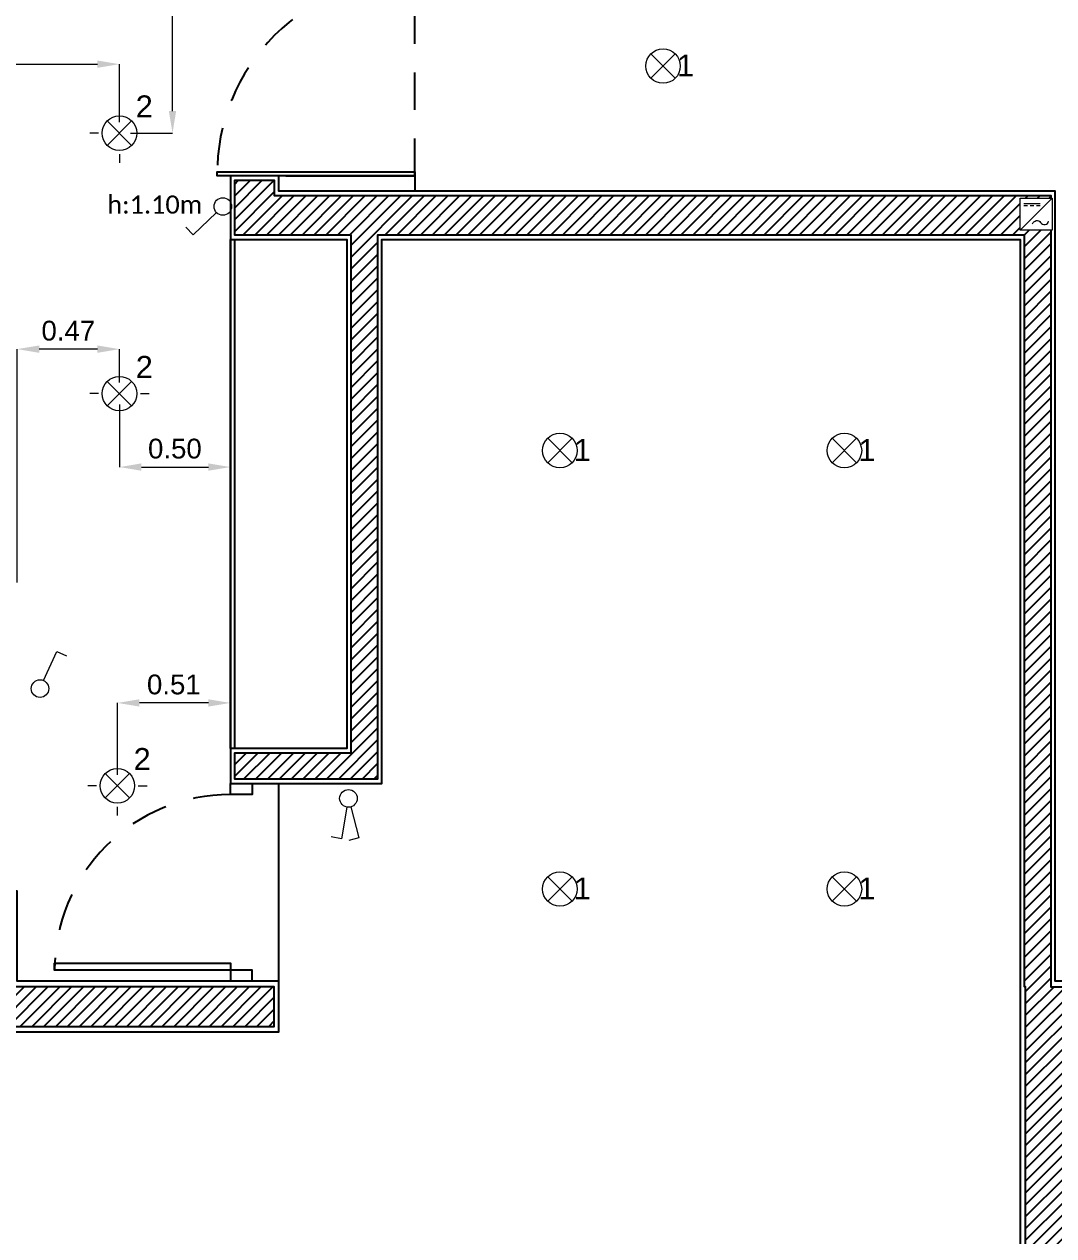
# Model space of a CAD drawing. Header units: millimetres. Extents: x 430 to 1353, y -204 to 152.
# Drawn here: x 434.66 to 439.35, y -58.52 to -53 of the extents above; entities that cross this region are included whole.
import ezdxf

# ---------------------------------------------------------------- set-up
doc = ezdxf.new("R2010")
doc.units = ezdxf.units.MM
doc.linetypes.add('DASHED', pattern=[0.3, 0.17, -0.13])
doc.layers.get('0').update_dxf_attribs({"color": 250})
doc.layers.get('Defpoints').update_dxf_attribs({"color": 252})
for name, color, linetype in [('AR - Carpinteria', 252, 'Continuous'), ('AR - Ht', 252, 'Continuous'), ('AR - Proyeccion', 252, 'DASHED'), ('AR - Vista 05', 252, 'Continuous'), ('AR - Vista 1', 252, 'Continuous'), ('AR - Vista 4', 252, 'Continuous')]:
    doc.layers.add(name, color=color, linetype=linetype)
for name, color, linetype, lineweight in [('ND-Apliques', 1, 'Continuous', 15), ('ND-Cotas', 252, 'Continuous', 9), ('ND-Llaves', 92, 'Continuous', 9)]:
    doc.layers.add(name, color=color, linetype=linetype, lineweight=lineweight)
doc.styles.add('Cota General 1 50', font='arial.ttf')
doc.styles.add('IMPLANTACION', font='arial.ttf', dxfattribs={"height": 0.3})
doc.styles.get("Standard").update_dxf_attribs({"font": 'arial.ttf'})
doc.dimstyles.new('Copia de Cota General 1 50 ND', dxfattribs={"dimtxt": 0.09, "dimasz": 0.1, "dimexe": 0, "dimexo": 0.05, "dimgap": 0.0375, "dimtad": 1, "dimzin": 0, "dimdsep": 46, "dimtxsty": 'Cota General 1 50', "dimcen": 0.225, "dimdle": 0.1, "dimclrd": 256, "dimclre": 256, "dimclrt": 1, "dimadec": 0, "dimazin": 0, "dimtfac": 1, "dimtix": 1, "dimtmove": 2, "dimatfit": 3, "dimfxl": 1, "dimtolj": 1, "dimtzin": 0, "dimlwd": -1, "dimlwe": -1, "dimarcsym": 0})

# ---------------------------------------------------------------- blocks, each defined once
blk = doc.blocks.new('A$C128db5b9')
for p, q in [((0.0296, 0.1726), (0.1726, 0.0296)), ((0.0296, 0.0296), (0.1726, 0.1726))]:
    blk.add_line(p, q)
blk.add_circle((0.1011, 0.1011), 0.1011)
blk = doc.blocks.new('Aplique_int_Caja 7x7')
for p, q in [((470.3502, 170.9389), (470.3502, 170.9787)), ((470.2549, 170.8437), (470.2152, 170.8437)), ((470.4454, 170.8436), (470.4852, 170.8436)), ((470.3501, 170.7484), (470.3501, 170.7086))]:
    blk.add_line(p, q)
at = {"xscale": 0.7777233477786837, "yscale": 0.7777233477786837, "zscale": 0.7777233477786837}
blk.add_blockref('A$C128db5b9', (470.2716, 170.765), dxfattribs=at)
blk = doc.blocks.new('Aplique_para _caja_emutida')
blk.add_blockref('Aplique_int_Caja 7x7', (28.7761, -2.2791))
at = {"insert": (499.2005, 168.7361), "char_height": 0.1, "attachment_point": 1, "style": 'IMPLANTACION'}
blk.add_mtext_dynamic_manual_height_columns('2', width=0.275475, gutter_width=1.5, heights=[0], dxfattribs=at)
blk = doc.blocks.new('Aplique_ext_caja 7x7')
for p, q in [((-0.0556, 0.0556), (0.0556, -0.0556)), ((-0.0556, -0.0556), (0.0556, 0.0556))]:
    blk.add_line(p, q)
blk.add_circle((0, 0), 0.0786)
blk = doc.blocks.new('*U421')
blk.add_blockref('Aplique_ext_caja 7x7', (0, 0))
at = {"insert": (0.0634, 0.0523), "char_height": 0.1, "attachment_point": 1, "style": 'IMPLANTACION'}
blk.add_mtext_dynamic_manual_height_columns('1', width=0.080108, gutter_width=0.5582, heights=[0], dxfattribs=at)
blk = doc.blocks.new('*U383')
blk.add_blockref('Aplique_ext_caja 7x7', (0, 0))
at = {"insert": (0.0634, 0.0523), "char_height": 0.1, "attachment_point": 1, "style": 'IMPLANTACION'}
blk.add_mtext_dynamic_manual_height_columns('1', width=0.080108, gutter_width=0.5582, heights=[0], dxfattribs=at)
blk = doc.blocks.new('*U384')
blk.add_blockref('Aplique_ext_caja 7x7', (0, 0))
at = {"insert": (0.0634, 0.0523), "char_height": 0.1, "attachment_point": 1, "style": 'IMPLANTACION'}
blk.add_mtext_dynamic_manual_height_columns('1', width=0.080108, gutter_width=0.5582, heights=[0], dxfattribs=at)
blk = doc.blocks.new('*U385')
blk.add_blockref('Aplique_ext_caja 7x7', (0, 0))
at = {"insert": (0.0634, 0.0523), "char_height": 0.1, "attachment_point": 1, "style": 'IMPLANTACION'}
blk.add_mtext_dynamic_manual_height_columns('1', width=0.080108, gutter_width=0.5582, heights=[0], dxfattribs=at)
blk = doc.blocks.new('*U390')
blk.add_blockref('Aplique_ext_caja 7x7', (0, 0))
at = {"insert": (0.0634, 0.0523), "char_height": 0.1, "attachment_point": 1, "style": 'IMPLANTACION'}
blk.add_mtext_dynamic_manual_height_columns('1', width=0.080108, gutter_width=0.5582, heights=[0], dxfattribs=at)
blk = doc.blocks.new('Llave_1_punto')
blk.add_lwpolyline([(0.0166, 0.1064), (0.0773, 0.2395), (0.1208, 0.2197)])
blk.add_circle((0, 0.07), 0.04)
blk = doc.blocks.new('Llave_2_puntos')
for points in [[(0, 0.11), (0, 0.2563), (0.0478, 0.2563)], [(0.0166, 0.1064), (0.0773, 0.2395), (0.1208, 0.2197)]]:
    blk.add_lwpolyline(points)
blk.add_circle((0, 0.07), 0.04)
blk = doc.blocks.new('Fuente')
blk.add_wipeout([(0, 0.2014), (0.2014, 0.2014), (0.2014, 0.0001), (0, 0)])
at = {"lineweight": 9}
for p, q in [((0, 0), (0.2014, 0.2014)), ((0.0756, 0.0485), (0.0992, 0.0485)), ((0.0764, 0.0349), (0.1789, 0.0349)), ((0.1155, 0.0485), (0.1391, 0.0485)), ((0.1554, 0.0485), (0.179, 0.0485))]:
    blk.add_line(p, q, dxfattribs=at)
blk.add_lwpolyline([(0, 0.2014), (0.2014, 0.2014), (0.2014, 0.0001), (0, 0)], close=True, dxfattribs=at)
blk.add_lwpolyline([(0.123, 0.1608, -0.62928), (0.0729, 0.1525, 0.691702), (0.0227, 0.1442)], format="xyb", dxfattribs=at)
blk = doc.blocks.new('*U491')
blk.add_lwpolyline([(0.05, 0.1), (0.05, 0.9), (0.0833, 0.9), (0.0833, 0.1)], close=True)
for points in [[(0, 0), (0.05, 0), (0.05, 0.1), (0, 0.1)], [(0.9, 0), (0.85, 0), (0.85, 0.1), (0.9, 0.1)]]:
    blk.add_lwpolyline(points)
at = {"color": 8, "linetype": 'DASHED'}
blk.add_arc((0.05, 0.1), 0.8, 360, 90, dxfattribs=at)
blk = doc.blocks.new('PLANTA BAJA')
at = {"layer": 'AR - Ht', "true_color": 0x383838, "transparency": 33554610}
h = blk.add_hatch(dxfattribs=at)
h.set_pattern_fill('ANSI31', color=250, scale=0.012)
h.set_pattern_definition([(45, (-605.2518, -51.777135), (-0.0269407684, 0.0269407684), [])])
h.paths.add_polyline_path([(23.605, 24.735), (23.425, 24.735), (23.425, 24.69), (22.52, 24.69), (22.52, 24.6304), (22.7591, 24.6304), (22.7591, 24.5804), (22.52, 24.5804), (22.52, 24.52), (23.425, 24.52), (23.425, 24.45), (23.605, 24.45)])
h.paths.add_polyline_path([(18.205, 30.805), (18.025, 30.805), (18.025, 30.625), (18.205, 30.625)])
h.paths.add_polyline_path([(0.205, 16.225), (1.215, 16.225), (1.215, 16.405), (0.025, 16.405), (0.025, 10.52), (0.205, 10.52), (0.205, 11.8904), (0.205, 13.0025), (1.1975, 13.0025), (1.1975, 13.0679), (0.5175, 13.0679), (0.5175, 13.1179), (1.1975, 13.1179), (1.1975, 13.1825), (0.205, 13.1825), (0.205, 14.9569), (0.82, 14.9569), (0.82, 15.0769), (0.205, 15.0769)])
h.paths.add_polyline_path([(4.45, 16.405), (2.165, 16.405), (2.165, 16.225), (3.625, 16.225), (3.625, 13.1825), (2.6375, 13.1825), (2.6375, 13.1179), (3.3175, 13.1179), (3.3175, 13.0679), (2.6375, 13.0679), (2.6375, 13.0025), (3.625, 13.0025), (3.625, 12.015), (3.805, 12.015), (3.805, 16.225), (4.45, 16.225)])
h.paths.add_polyline_path([(7.455, 16.405), (5.5, 16.405), (5.5, 16.225), (7.455, 16.225)])
h.paths.add_polyline_path([(7.34, 11.005), (3.805, 11.005), (3.805, 11.075), (3.625, 11.075), (3.625, 10.825), (4.155, 10.825), (4.155, 8.47), (3.625, 8.47), (3.625, 8.35), (4.275, 8.35), (4.275, 10.825), (7.22, 10.825), (7.22, 7.405), (7.225, 7.405), (7.225, 0.025), (7.405, 0.025), (7.405, 7.225), (7.475, 7.225), (7.475, 7.405), (7.34, 7.405)])
h.paths.add_polyline_path([(3.805, 7.405), (2.615, 7.405), (2.615, 7.8154), (2.495, 7.8154), (2.495, 7.405), (0.205, 7.405), (0.205, 7.96), (0.025, 7.96), (0.025, 0.025), (0.205, 0.025), (0.205, 7.225), (3.805, 7.225)])
h.paths.add_polyline_path([(11.69, 7.405), (9.89, 7.405), (9.725, 7.405), (9.725, 7.225), (11.69, 7.225)])
h.paths.add_polyline_path([(14.62, 11.005), (10.81, 11.005), (10.81, 10.825), (14.62, 10.825)])
h.paths.add_polyline_path([(18.225, 11.005), (15.875, 11.005), (15.875, 10.825), (18.055, 10.825), (18.055, 9.505), (17.475, 9.505), (17.475, 9.175), (17.215, 9.175), (17.215, 9.055), (18.055, 9.055), (18.055, 7.405), (17.47, 7.405), (17.47, 7.225), (18.035, 7.225), (18.195, 7.225), (18.22, 7.225), (18.22, 7.405), (18.175, 7.405), (18.175, 10.825), (18.225, 10.825)])
h.paths.add_polyline_path([(18.055, 9.425), (18.055, 9.175), (17.555, 9.175), (17.555, 9.425)], flags=16)
h.paths.add_polyline_path([(16.42, 7.405), (16.375, 7.405), (16.375, 9.95), (16.255, 9.95), (16.255, 7.405), (13.74, 7.405), (13.74, 7.225), (14.29, 7.225), (14.29, 5.415), (14.74, 5.415), (14.74, 7.225), (16.395, 7.225), (16.42, 7.2251)])
h.paths.add_polyline_path([(23.605, 16.405), (21.57, 16.405), (21.57, 16.225), (23.425, 16.225), (23.425, 11.685), (19.375, 11.685), (19.375, 12.365), (19.255, 12.365), (19.17, 12.365), (19.17, 12.245), (19.255, 12.245), (19.255, 11.005), (19.165, 11.005), (19.165, 10.825), (19.375, 10.825), (19.375, 11.565), (23.425, 11.565), (23.425, 7.405), (21.57, 7.405), (21.57, 7.225), (23.605, 7.225)])
h.paths.add_polyline_path([(18.22, 16.405), (17.91, 16.405), (17.91, 16.225), (18.055, 16.225), (18.055, 12.25), (18.22, 12.25), (18.22, 12.36), (18.175, 12.36), (18.175, 16.225), (18.22, 16.225)])
h.paths.add_polyline_path([(21.77, 23.57), (20.7625, 23.57), (20.7625, 23.535), (21.3625, 23.535), (21.3625, 23.435), (20.7625, 23.435), (20.7625, 23.4), (21.66, 23.4), (21.66, 23.165), (21.77, 23.165)])
h.paths.add_polyline_path([(18.9175, 23.535), (19.5125, 23.535), (19.5125, 23.57), (18.215, 23.57), (18.215, 23.615), (18.025, 23.615), (18.025, 19.825), (18.23, 19.825), (18.255, 19.825), (18.255, 20.005), (18.205, 20.005), (18.205, 23.4), (19.5125, 23.4), (19.5125, 23.435), (18.9175, 23.435)])
h.paths.add_polyline_path([(23.605, 30.805), (23.355, 30.805), (23.355, 30.625), (23.425, 30.625), (23.425, 26.15), (21.66, 26.15), (21.66, 24.52), (21.77, 24.52), (21.77, 26.04), (23.425, 26.04), (23.425, 25.785), (23.605, 25.785)])
h.paths.add_polyline_path([(3.825, 20.005), (2.3749, 20.005), (2.3749, 20.055), (2.265, 20.055), (2.265, 20.005), (0.205, 20.005), (0.205, 20.055), (0.025, 20.055), (0.025, 19.825), (3.825, 19.825)])
h.paths.add_polyline_path([(5.605, 23.61), (5.425, 23.61), (5.425, 20.005), (5.375, 20.005), (5.375, 19.825), (5.4, 19.825), (5.605, 19.825)])
h.paths.add_polyline_path([(5.605, 30.805), (5.425, 30.805), (5.425, 30.625), (5.605, 30.625)])
h.paths.add_polyline_path([(0.21, 21.41), (0.21, 21.66), (0.36, 21.66), (0.36, 21.41)], flags=16)
h.paths.add_polyline_path([(0.435, 21.66), (2.2649, 21.66), (2.2649, 20.905), (2.3749, 20.905), (2.3749, 21.66), (4.055, 21.66), (4.055, 20.96), (4.165, 20.96), (4.165, 21.635), (4.165, 22.685), (4.015, 22.685), (4.015, 21.77), (1.965, 21.77), (1.965, 22.685), (1.815, 22.685), (1.815, 21.77), (0.42, 21.77), (0.205, 21.77), (0.205, 30.625), (0.275, 30.625), (0.275, 30.805), (0.23, 30.805), (0.025, 30.805), (0.025, 21.085), (0.205, 21.085), (0.205, 21.335), (0.435, 21.335)])
h.paths.add_polyline_path([(1.995, 8.7404), (1.995, 9.055), (2.445, 9.055), (2.445, 8.7404)], flags=16)
h.paths.add_polyline_path([(2.615, 9.035), (2.615, 9.175), (0.205, 9.175), (0.205, 9.47), (0.025, 9.47), (0.025, 9.035), (0.025, 9.01), (0.205, 9.01), (0.205, 9.055), (1.915, 9.055), (1.915, 8.6604), (2.615, 8.6604)])
h.paths.add_polyline_path([(23.425, 21.935), (23.17, 21.935), (23.17, 22.09), (23.425, 22.09)], flags=16)
h.paths.add_polyline_path([(23.605, 23.4), (23.425, 23.4), (23.425, 23.335), (22.62, 23.335), (22.62, 23.2754), (22.8591, 23.2754), (22.8591, 23.2254), (22.62, 23.2254), (22.62, 23.165), (23.425, 23.165), (23.425, 22.165), (23.095, 22.165), (23.095, 21.935), (21.795, 21.935), (21.66, 21.935), (21.66, 21.865), (21.795, 21.865), (23.425, 21.865), (23.425, 20.005), (21.77, 20.005), (21.77, 21.115), (21.66, 21.115), (21.66, 20.005), (21.605, 20.005), (21.605, 19.825), (21.64, 19.825), (23.605, 19.825)])
at = {"layer": 'AR - Carpinteria'}
blk.add_line((3.825, 7.43), (3.825, 8.33), dxfattribs=at)
blk.add_lwpolyline([(4.445, 11.095), (3.545, 11.095), (3.545, 11.113), (4.445, 11.113)], close=True, dxfattribs=at)
at = {"layer": 'AR - Proyeccion', "color": 8}
blk.add_line((4.445, 11.095), (4.445, 12.013), dxfattribs=at)
at = {"layer": 'AR - Proyeccion', "ltscale": 20}
blk.add_line((3.605, 10.805), (3.605, 8.49), dxfattribs=at)
at = {"layer": 'AR - Proyeccion', "color": 8}
blk.add_arc((4.436, 11.104), 0.8911, 89.3464, 180.5787, dxfattribs=at)
at = {"layer": 'AR - Vista 05'}
for p, q in [((3.8582, 11.095), (4.445, 11.095)), ((4.445, 11.095), (4.445, 11.025))]:
    blk.add_line(p, q, dxfattribs=at)
blk.add_lwpolyline([(7.43, 7.2), (7.5, 7.2), (7.5, 7.43), (7.36, 7.43), (7.36, 11.025), (3.825, 11.025), (3.825, 11.095), (3.605, 11.095), (3.605, 10.805), (4.135, 10.805), (4.135, 8.49), (3.605, 8.49), (3.605, 8.33), (4.295, 8.33), (4.295, 10.805), (7.2, 10.805), (7.2, 0), (7.43, 0)], close=True, dxfattribs=at)
blk.add_lwpolyline([(2.475, 7.8404), (2.635, 7.8404), (2.475, 7.8404), (2.475, 7.43), (0.23, 7.43), (0.23, 7.985), (0, 7.985), (0, 0), (0.23, 0), (0.23, 7.2), (3.825, 7.2), (3.825, 7.43), (2.635, 7.43), (2.635, 7.8404)], dxfattribs=at)
at = {"layer": 'AR - Vista 1'}
for p, q in [((3.605, 8.49), (3.605, 10.805)), ((3.625, 8.49), (3.625, 10.805))]:
    blk.add_line(p, q, dxfattribs=at)
at = {"layer": 'AR - Vista 4'}
for points in [[(7.22, 10.825), (4.275, 10.825), (4.275, 8.35), (3.625, 8.35), (3.625, 8.47), (4.155, 8.47), (4.155, 10.825), (3.625, 10.825), (3.625, 11.075), (3.805, 11.075), (3.805, 11.005), (7.34, 11.005), (7.34, 7.405), (7.475, 7.405), (7.475, 7.225), (7.405, 7.225), (7.405, 0.025), (7.225, 0.025), (7.225, 7.405), (7.22, 7.405)], [(2.495, 7.8154), (2.495, 7.405), (0.205, 7.405), (0.205, 7.96), (0.025, 7.96), (0.025, 0.025), (0.205, 0.025), (0.205, 7.225), (3.805, 7.225), (3.805, 7.405), (2.615, 7.405), (2.615, 7.8154)]]:
    blk.add_lwpolyline(points, close=True, dxfattribs=at)
at = {"layer": 'AR - Carpinteria', "rotation": 90}
blk.add_blockref('*U491', (3.705, 7.43), dxfattribs=at)
blk = doc.blocks.new('*D713')
at = {"layer": 'Defpoints', "color": 0, "transparency": 16777216}
for p in [(435.0932, -53.185), (433.3978, -53.4986), (435.0932, -53.4987)]:
    blk.add_point(p, dxfattribs=at)
at = {"layer": 'ND-Cotas', "transparency": 16777216}
for p, q in [((433.3978, -53.4486), (433.3978, -53.185)), ((433.4978, -53.185), (434.9932, -53.185)), ((435.0932, -53.4487), (435.0932, -53.185))]:
    blk.add_line(p, q, dxfattribs=at)
for points in [[(433.4978, -53.1683), (433.4978, -53.2016), (433.3978, -53.185)], [(434.9932, -53.1683), (434.9932, -53.2016), (435.0932, -53.185)]]:
    blk.add_solid(points, dxfattribs=at)
at = {"layer": 'ND-Cotas', "color": 1, "transparency": 16777216, "insert": (434.2455, -53.1015), "char_height": 0.09, "attachment_point": 5, "style": 'Cota General 1 50'}
blk.add_mtext('\\A1;1.70', dxfattribs=at)
blk = doc.blocks.new('*D714')
at = {"layer": 'Defpoints', "color": 0, "transparency": 16777216}
for p in [(434.6279, -54.4816), (435.0932, -54.684), (434.6279, -55.593)]:
    blk.add_point(p, dxfattribs=at)
at = {"layer": 'ND-Cotas', "transparency": 16777216}
for p, q in [((434.6279, -55.543), (434.6279, -54.4816)), ((434.9932, -54.4816), (434.7279, -54.4816)), ((435.0932, -54.634), (435.0932, -54.4816))]:
    blk.add_line(p, q, dxfattribs=at)
for points in [[(434.7279, -54.4649), (434.7279, -54.4982), (434.6279, -54.4816)], [(434.9932, -54.4649), (434.9932, -54.4982), (435.0932, -54.4816)]]:
    blk.add_solid(points, dxfattribs=at)
at = {"layer": 'ND-Cotas', "color": 1, "transparency": 16777216, "insert": (434.8605, -54.3981), "char_height": 0.09, "attachment_point": 5, "style": 'Cota General 1 50'}
blk.add_mtext('\\A1;0.47', dxfattribs=at)
blk = doc.blocks.new('*D715')
at = {"layer": 'Defpoints', "color": 0, "transparency": 16777216}
for p in [(435.5979, -53.983), (435.0932, -54.684), (435.5979, -55.0182)]:
    blk.add_point(p, dxfattribs=at)
at = {"layer": 'ND-Cotas', "transparency": 16777216}
for p, q in [((435.5979, -54.033), (435.5979, -55.0182)), ((435.0932, -54.734), (435.0932, -55.0182)), ((435.1932, -55.0182), (435.4979, -55.0182))]:
    blk.add_line(p, q, dxfattribs=at)
for points in [[(435.1932, -55.0015), (435.1932, -55.0348), (435.0932, -55.0182)], [(435.4979, -55.0015), (435.4979, -55.0348), (435.5979, -55.0182)]]:
    blk.add_solid(points, dxfattribs=at)
at = {"layer": 'ND-Cotas', "color": 1, "transparency": 16777216, "insert": (435.3455, -54.9347), "char_height": 0.09, "attachment_point": 5, "style": 'Cota General 1 50'}
blk.add_mtext('\\A1;0.50', dxfattribs=at)
blk = doc.blocks.new('*D716')
at = {"layer": 'Defpoints', "color": 0, "transparency": 16777216}
for p in [(435.0837, -56.0913), (435.0837, -56.4682), (435.5979, -56.458)]:
    blk.add_point(p, dxfattribs=at)
at = {"layer": 'ND-Cotas', "transparency": 16777216}
for p, q in [((435.0837, -56.4182), (435.0837, -56.0913)), ((435.4979, -56.0913), (435.1837, -56.0913)), ((435.5979, -56.408), (435.5979, -56.0913))]:
    blk.add_line(p, q, dxfattribs=at)
for points in [[(435.1837, -56.0747), (435.1837, -56.108), (435.0837, -56.0913)], [(435.4979, -56.0747), (435.4979, -56.108), (435.5979, -56.0913)]]:
    blk.add_solid(points, dxfattribs=at)
at = {"layer": 'ND-Cotas', "color": 1, "transparency": 16777216, "insert": (435.3408, -56.0079), "char_height": 0.09, "attachment_point": 5, "style": 'Cota General 1 50'}
blk.add_mtext('\\A1;0.51', dxfattribs=at)
blk = doc.blocks.new('*D717')
at = {"layer": 'Defpoints', "color": 0, "transparency": 16777216}
for p in [(435.2131, -51.8055), (435.3347, -51.8055), (435.0932, -53.4987)]:
    blk.add_point(p, dxfattribs=at)
at = {"layer": 'ND-Cotas', "transparency": 16777216}
for p, q in [((435.2631, -51.8055), (435.3347, -51.8055)), ((435.3347, -53.3987), (435.3347, -51.9055)), ((435.1432, -53.4987), (435.3347, -53.4987))]:
    blk.add_line(p, q, dxfattribs=at)
for points in [[(435.318, -51.9055), (435.3513, -51.9055), (435.3347, -51.8055)], [(435.318, -53.3987), (435.3513, -53.3987), (435.3347, -53.4987)]]:
    blk.add_solid(points, dxfattribs=at)
at = {"layer": 'ND-Cotas', "color": 1, "transparency": 16777216, "insert": (435.2512, -52.6521), "char_height": 0.09, "attachment_point": 5, "rotation": 90, "style": 'Cota General 1 50'}
blk.add_mtext('\\A1;1.69', dxfattribs=at)

msp = doc.modelspace()

# ---------------------------------------------------------------- block references
at = {"layer": 'AR - Vista 05'}
msp.add_blockref('PLANTA BAJA', (431.9929, -64.788), dxfattribs=at)
at = {"layer": 'ND-Apliques'}
for name, p in [('*U421', (437.5673, -53.1934)), ('Aplique_para _caja_emutida', (-64.0332, -222.0633)), ('Aplique_para _caja_emutida', (-64.0332, -223.2486)), ('*U383', (437.0979, -54.943)), ('*U384', (438.3929, -54.943)), ('Aplique_para _caja_emutida', (-64.0427, -225.0328)), ('*U385', (437.0979, -56.938)), ('*U390', (438.3929, -56.938))]:
    msp.add_blockref(name, p, dxfattribs=at)
at = {"layer": 'ND-Llaves'}
for name, p, rotation in [('Llave_1_punto', (435.5898, -53.7678), 158.1981877421202), ('Llave_2_puntos', (436.1177, -56.458), 194.7073630908291)]:
    msp.add_blockref(name, p, dxfattribs=dict(at, rotation=rotation))
msp.add_blockref('Llave_1_punto', (434.7316, -56.0962), dxfattribs=at)

# ---------------------------------------------------------------- texts
at = {"layer": 'ND-Cotas', "insert": (435.0376, -53.7825), "char_height": 0.09, "attachment_point": 1, "rotation": 0.0046}
msp.add_mtext_dynamic_manual_height_columns('{\\fCalibri|b0|i0|c0|p34;\\H0.91667x;h:1.10m}', width=0.67411, gutter_width=10.291, heights=[0.1264], dxfattribs=at)

# ---------------------------------------------------------------- dimensions: what is measured, and where the dimension line sits
at = {"layer": 'ND-Cotas'}
dim = msp.add_linear_dim(base=(435.3347, -51.8055), p1=(435.0932, -53.4987), p2=(435.2131, -51.8055), angle=90, dimstyle='Copia de Cota General 1 50 ND', dxfattribs=at)
dim.commit()
dim.dimension.update_dxf_attribs({"geometry": '*D717', "text_midpoint": (435.2512, -52.6521)})
for base, p1, p2, picture, middle in [((435.0932, -53.185), (433.3978, -53.4986), (435.0932, -53.4987), '*D713', (434.2455, -53.1015)), ((435.5979, -55.0182), (435.0932, -54.684), (435.5979, -53.983), '*D715', (435.3455, -54.9347)), ((434.6279, -54.4816), (435.0932, -54.684), (434.6279, -55.593), '*D714', (434.8605, -54.3981)), ((435.0837, -56.0913), (435.5979, -56.458), (435.0837, -56.4682), '*D716', (435.3408, -56.0079))]:
    dim = msp.add_linear_dim(base=base, p1=p1, p2=p2, dimstyle='Copia de Cota General 1 50 ND', dxfattribs=at)
    dim.commit()
    dim.dimension.update_dxf_attribs({"geometry": picture, "text_midpoint": middle})

# ---------------------------------------------------------------- next in the draw order: block references
at = {"layer": 'ND-Apliques', "xscale": 0.7253991585020317, "yscale": 0.7253991585020317, "zscale": 0.7253991585020317, "rotation": 180}
msp.add_blockref('Fuente', (439.339, -53.7947), dxfattribs=at)

doc.saveas('drawing.dxf')
